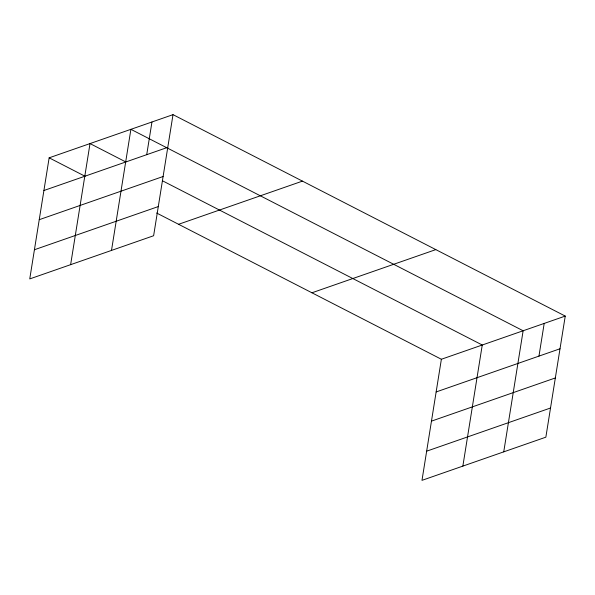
<?xml version="1.0" encoding="UTF-8"?>
<svg xmlns="http://www.w3.org/2000/svg" width="595" height="595" viewBox="0 0 595 595"><rect width="100%" height="100%" fill="white"/><g stroke="black" fill="none" stroke-linecap="round" stroke-linejoin="round"><path stroke-width="0.89" d="M173.019 114.649L49.147 157.824L29.75 278.914L153.622 235.739L173.019 114.649L565.25 316.086L545.853 437.176L421.981 480.351L441.378 359.261L565.25 316.086M70.626 264.663L90.024 143.573L125.843 161.974M111.503 250.421L130.9 129.323L523.131 330.768L503.742 451.858M146.72 154.678L151.956 121.99M462.858 466.108L482.255 345.011L162.472 180.783M538.958 356.115L544.194 323.427M43.911 190.512L167.783 147.337M39.24 219.689L163.104 176.507M34.421 249.744L158.292 206.569M178.582 224.3L302.453 181.125M311.944 292.785L435.815 249.61M436.142 391.949L560.014 348.774M431.472 421.126L555.343 377.951M426.66 451.181L550.524 408.006M49.147 157.824L84.966 176.217M156.604 213.01L441.378 359.261"/></g></svg>
